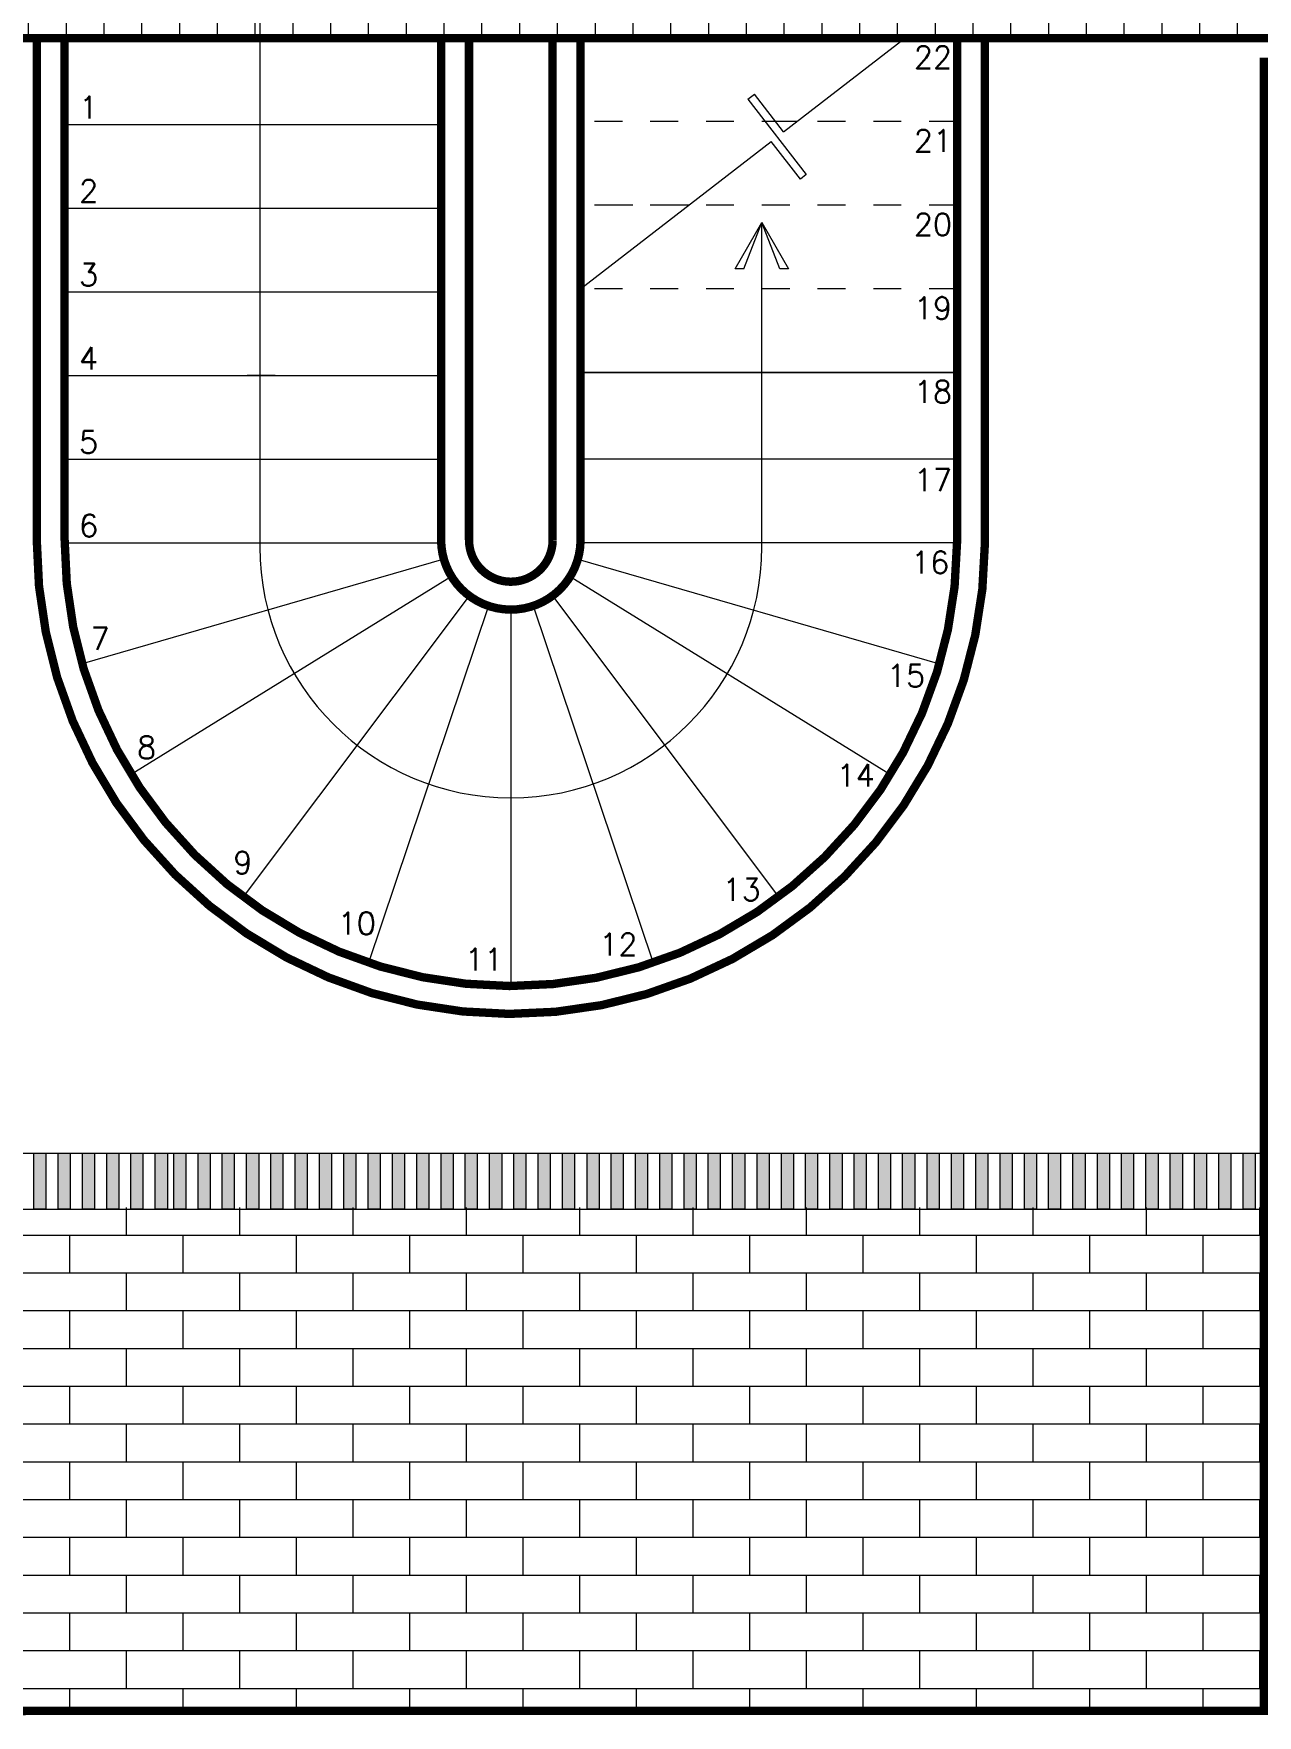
# Model space of a CAD drawing. Header units: metres. Extents: x 113 to 2416, y -346 to 476.
# Drawn here: x 130.96 to 135.34, y -215.45 to -209.42 of the extents above; entities that cross this region are included whole.
import ezdxf

# ---------------------------------------------------------------- set-up
doc = ezdxf.new("R2010")
doc.units = ezdxf.units.M
doc.linetypes.add('0', pattern=[0])
doc.linetypes.add('DASHED', pattern=[0.75, 0.5, -0.25])
doc.layers.get('0').update_dxf_attribs({"color": 250, "linetype": '0', "lineweight": 20})
for name, color, linetype, lineweight in [('A-DOOR', 35, 'Continuous', 5), ('baños', 140, 'Continuous', 0), ('muros bajitos', 252, 'Continuous', 5), ('piso', 253, 'Continuous', 0), ('textos', 7, 'Continuous', 0)]:
    doc.layers.add(name, color=color, linetype=linetype, lineweight=lineweight)
doc.layers.add('hatch piso', color=253, linetype='Continuous', lineweight=0, transparency=0.7)
doc.layers.add('REVESTIMIENTO EXTERIOR', color=7, linetype='Continuous', lineweight=5, true_color=0xffdebd)
doc.styles.get("Standard").update_dxf_attribs({"font": 'arial.ttf', "height": 0.1875})

# ---------------------------------------------------------------- blocks, each defined once
blk = doc.blocks.new('PL BASE 1N NASAS 09')
at = {"layer": 'A-DOOR'}
h = blk.add_hatch(color=256, dxfattribs=at)
h.dxf.hatch_style = 1
h.paths.add_polyline_path([(-108.9454, -53.2497), (-108.9021, -53.2497), (-108.9021, -53.4497), (-108.9454, -53.4497)])
h.paths.add_polyline_path([(-109.0329, -53.2497), (-108.9897, -53.2497), (-108.9897, -53.4497), (-109.0329, -53.4497)])
h.paths.add_polyline_path([(-109.1205, -53.2497), (-109.0772, -53.2497), (-109.0772, -53.4497), (-109.1205, -53.4497)])
h.paths.add_polyline_path([(-109.207, -53.2497), (-109.1637, -53.2497), (-109.1637, -53.4497), (-109.207, -53.4497)])
h.paths.add_polyline_path([(-109.2945, -53.2497), (-109.2512, -53.2497), (-109.2512, -53.4497), (-109.2945, -53.4497)])
h.paths.add_polyline_path([(-109.381, -53.2497), (-109.3378, -53.2497), (-109.3378, -53.4497), (-109.381, -53.4497)])
h.paths.add_polyline_path([(-109.4686, -53.2497), (-109.4253, -53.2497), (-109.4253, -53.4497), (-109.4686, -53.4497)])
h.paths.add_polyline_path([(-109.5551, -53.2497), (-109.5118, -53.2497), (-109.5118, -53.4497), (-109.5551, -53.4497)])
h.paths.add_polyline_path([(-109.6426, -53.2497), (-109.5994, -53.2497), (-109.5994, -53.4497), (-109.6426, -53.4497)])
h.paths.add_polyline_path([(-109.7302, -53.2497), (-109.6869, -53.2497), (-109.6869, -53.4497), (-109.7302, -53.4497)])
h.paths.add_polyline_path([(-109.8177, -53.2497), (-109.7744, -53.2497), (-109.7744, -53.4497), (-109.8177, -53.4497)])
h.paths.add_polyline_path([(-109.9042, -53.2497), (-109.861, -53.2497), (-109.861, -53.4497), (-109.9042, -53.4497)])
h.paths.add_polyline_path([(-109.9918, -53.2497), (-109.9485, -53.2497), (-109.9485, -53.4497), (-109.9918, -53.4497)])
h.paths.add_polyline_path([(-110.0783, -53.2497), (-110.035, -53.2497), (-110.035, -53.4497), (-110.0783, -53.4497)])
h.paths.add_polyline_path([(-110.1658, -53.2497), (-110.1225, -53.2497), (-110.1225, -53.4497), (-110.1658, -53.4497)])
h.paths.add_polyline_path([(-110.2523, -53.2497), (-110.2091, -53.2497), (-110.2091, -53.4497), (-110.2523, -53.4497)])
h.paths.add_polyline_path([(-110.3399, -53.2497), (-110.2966, -53.2497), (-110.2966, -53.4497), (-110.3399, -53.4497)])
h.paths.add_polyline_path([(-110.4058, -53.2497), (-110.3625, -53.2497), (-110.3625, -53.4497), (-110.4058, -53.4497)])
h.paths.add_polyline_path([(-110.4933, -53.2497), (-110.45, -53.2497), (-110.45, -53.4497), (-110.4933, -53.4497)])
h.paths.add_polyline_path([(-110.5798, -53.2497), (-110.5366, -53.2497), (-110.5366, -53.4497), (-110.5798, -53.4497)])
h.paths.add_polyline_path([(-110.6674, -53.2497), (-110.6241, -53.2497), (-110.6241, -53.4497), (-110.6674, -53.4497)])
h.paths.add_polyline_path([(-110.7539, -53.2497), (-110.7106, -53.2497), (-110.7106, -53.4497), (-110.7539, -53.4497)])
h.paths.add_polyline_path([(-110.8414, -53.2497), (-110.7982, -53.2497), (-110.7982, -53.4497), (-110.8414, -53.4497)])
h.paths.add_polyline_path([(-110.9279, -53.2497), (-110.8847, -53.2497), (-110.8847, -53.4497), (-110.9279, -53.4497)])
h.paths.add_polyline_path([(-111.0155, -53.2497), (-110.9722, -53.2497), (-110.9722, -53.4497), (-111.0155, -53.4497)])
h.paths.add_polyline_path([(-111.103, -53.2497), (-111.0597, -53.2497), (-111.0597, -53.4497), (-111.103, -53.4497)])
h.paths.add_polyline_path([(-111.1905, -53.2497), (-111.1473, -53.2497), (-111.1473, -53.4497), (-111.1905, -53.4497)])
h.paths.add_polyline_path([(-111.2771, -53.2497), (-111.2338, -53.2497), (-111.2338, -53.4497), (-111.2771, -53.4497)])
h.paths.add_polyline_path([(-111.3646, -53.2497), (-111.3213, -53.2497), (-111.3213, -53.4497), (-111.3646, -53.4497)])
h.paths.add_polyline_path([(-111.4511, -53.2497), (-111.4079, -53.2497), (-111.4079, -53.4497), (-111.4511, -53.4497)])
h.paths.add_polyline_path([(-111.5387, -53.2497), (-111.4954, -53.2497), (-111.4954, -53.4497), (-111.5387, -53.4497)])
h.paths.add_polyline_path([(-111.6252, -53.2497), (-111.5819, -53.2497), (-111.5819, -53.4497), (-111.6252, -53.4497)])
h.paths.add_polyline_path([(-111.7127, -53.2497), (-111.6695, -53.2497), (-111.6695, -53.4497), (-111.7127, -53.4497)])
h.paths.add_polyline_path([(-111.7993, -53.2497), (-111.756, -53.2497), (-111.756, -53.4497), (-111.7993, -53.4497)], flags=0)
h.paths.add_polyline_path([(-106.5056, -53.2497), (-106.4623, -53.2497), (-106.4623, -53.4497), (-106.5056, -53.4497)])
h.paths.add_polyline_path([(-106.5921, -53.2497), (-106.5488, -53.2497), (-106.5488, -53.4497), (-106.5921, -53.4497)])
h.paths.add_polyline_path([(-106.6796, -53.2497), (-106.6363, -53.2497), (-106.6363, -53.4497), (-106.6796, -53.4497)])
h.paths.add_polyline_path([(-106.7661, -53.2497), (-106.7229, -53.2497), (-106.7229, -53.4497), (-106.7661, -53.4497)])
h.paths.add_polyline_path([(-106.8537, -53.2497), (-106.8104, -53.2497), (-106.8104, -53.4497), (-106.8537, -53.4497)])
h.paths.add_polyline_path([(-107.0277, -53.2497), (-106.9845, -53.2497), (-106.9845, -53.4497), (-107.0277, -53.4497)])
h.paths.add_polyline_path([(-106.9412, -53.2497), (-106.8979, -53.2497), (-106.8979, -53.4497), (-106.9412, -53.4497)])
h.paths.add_polyline_path([(-107.1153, -53.2497), (-107.072, -53.2497), (-107.072, -53.4497), (-107.1153, -53.4497)])
h.paths.add_polyline_path([(-107.2028, -53.2497), (-107.1595, -53.2497), (-107.1595, -53.4497), (-107.2028, -53.4497)])
h.paths.add_polyline_path([(-107.2893, -53.2497), (-107.2461, -53.2497), (-107.2461, -53.4497), (-107.2893, -53.4497)])
h.paths.add_polyline_path([(-107.3769, -53.2497), (-107.3336, -53.2497), (-107.3336, -53.4497), (-107.3769, -53.4497)])
h.paths.add_polyline_path([(-107.4634, -53.2497), (-107.4201, -53.2497), (-107.4201, -53.4497), (-107.4634, -53.4497)])
h.paths.add_polyline_path([(-107.5509, -53.2497), (-107.5076, -53.2497), (-107.5076, -53.4497), (-107.5509, -53.4497)])
h.paths.add_polyline_path([(-107.6384, -53.2497), (-107.5952, -53.2497), (-107.5952, -53.4497), (-107.6384, -53.4497)])
h.paths.add_polyline_path([(-107.726, -53.2497), (-107.6827, -53.2497), (-107.6827, -53.4497), (-107.726, -53.4497)])
h.paths.add_polyline_path([(-107.8125, -53.2497), (-107.7692, -53.2497), (-107.7692, -53.4497), (-107.8125, -53.4497)])
h.paths.add_polyline_path([(-107.9, -53.2497), (-107.8568, -53.2497), (-107.8568, -53.4497), (-107.9, -53.4497)])
h.paths.add_polyline_path([(-107.9866, -53.2497), (-107.9433, -53.2497), (-107.9433, -53.4497), (-107.9866, -53.4497)])
h.paths.add_polyline_path([(-108.0741, -53.2497), (-108.0308, -53.2497), (-108.0308, -53.4497), (-108.0741, -53.4497)])
h.paths.add_polyline_path([(-108.1606, -53.2497), (-108.1174, -53.2497), (-108.1174, -53.4497), (-108.1606, -53.4497)])
h.paths.add_polyline_path([(-108.2482, -53.2497), (-108.2049, -53.2497), (-108.2049, -53.4497), (-108.2482, -53.4497)])
h.paths.add_polyline_path([(-108.3357, -53.2497), (-108.2924, -53.2497), (-108.2924, -53.4497), (-108.3357, -53.4497)])
h.paths.add_polyline_path([(-108.4232, -53.2497), (-108.3799, -53.2497), (-108.3799, -53.4497), (-108.4232, -53.4497)])
h.paths.add_polyline_path([(-108.5097, -53.2497), (-108.4665, -53.2497), (-108.4665, -53.4497), (-108.5097, -53.4497)])
h.paths.add_polyline_path([(-108.5973, -53.2497), (-108.554, -53.2497), (-108.554, -53.4497), (-108.5973, -53.4497)])
h.paths.add_polyline_path([(-108.6838, -53.2497), (-108.6405, -53.2497), (-108.6405, -53.4497), (-108.6838, -53.4497)])
h.paths.add_polyline_path([(-108.7713, -53.2497), (-108.7281, -53.2497), (-108.7281, -53.4497), (-108.7713, -53.4497)])
h.paths.add_polyline_path([(-108.8579, -53.2497), (-108.8146, -53.2497), (-108.8146, -53.4497), (-108.8579, -53.4497)])
edge = h.paths.add_edge_path()
edge.add_line((-111.756, -53.2497), (-111.756, -53.4497))
edge.add_line((-111.757, -53.4497), (-111.7993, -53.4497))
edge.add_line((-111.7993, -53.4497), (-111.7993, -53.2497))
edge.add_line((-111.7993, -53.2497), (-111.757, -53.2497))
for p, q in [((-111.8311, -53.2497), (-106.4311, -53.2497)), ((-111.8311, -53.4497), (-106.4311, -53.4497))]:
    blk.add_line(p, q, dxfattribs=at)
for points in [[(-110.8415, -53.2497), (-110.7982, -53.2497), (-110.7982, -53.4497), (-110.8415, -53.4497)], [(-110.7539, -53.2497), (-110.7107, -53.2497), (-110.7107, -53.4497), (-110.7539, -53.4497)], [(-110.6674, -53.2497), (-110.6241, -53.2497), (-110.6241, -53.4497), (-110.6674, -53.4497)], [(-110.5799, -53.2497), (-110.5366, -53.2497), (-110.5366, -53.4497), (-110.5799, -53.4497)], [(-110.4933, -53.2497), (-110.4501, -53.2497), (-110.4501, -53.4497), (-110.4933, -53.4497)], [(-110.4058, -53.2497), (-110.3625, -53.2497), (-110.3625, -53.4497), (-110.4058, -53.4497)], [(-110.3399, -53.2497), (-110.2966, -53.2497), (-110.2966, -53.4497), (-110.3399, -53.4497)], [(-110.2524, -53.2497), (-110.2091, -53.2497), (-110.2091, -53.4497), (-110.2524, -53.4497)], [(-110.1659, -53.2497), (-110.1226, -53.2497), (-110.1226, -53.4497), (-110.1659, -53.4497)], [(-110.0783, -53.2497), (-110.0351, -53.2497), (-110.0351, -53.4497), (-110.0783, -53.4497)], [(-109.9918, -53.2497), (-109.9485, -53.2497), (-109.9485, -53.4497), (-109.9918, -53.4497)], [(-109.9043, -53.2497), (-109.861, -53.2497), (-109.861, -53.4497), (-109.9043, -53.4497)], [(-109.8177, -53.2497), (-109.7745, -53.2497), (-109.7745, -53.4497), (-109.8177, -53.4497)], [(-109.7302, -53.2497), (-109.6869, -53.2497), (-109.6869, -53.4497), (-109.7302, -53.4497)], [(-109.6427, -53.2497), (-109.5994, -53.2497), (-109.5994, -53.4497), (-109.6427, -53.4497)], [(-109.5551, -53.2497), (-109.5119, -53.2497), (-109.5119, -53.4497), (-109.5551, -53.4497)], [(-109.4686, -53.2497), (-109.4253, -53.2497), (-109.4253, -53.4497), (-109.4686, -53.4497)], [(-109.3811, -53.2497), (-109.3378, -53.2497), (-109.3378, -53.4497), (-109.3811, -53.4497)], [(-109.2946, -53.2497), (-109.2513, -53.2497), (-109.2513, -53.4497), (-109.2946, -53.4497)], [(-109.207, -53.2497), (-109.1638, -53.2497), (-109.1638, -53.4497), (-109.207, -53.4497)], [(-109.1205, -53.2497), (-109.0772, -53.2497), (-109.0772, -53.4497), (-109.1205, -53.4497)], [(-109.033, -53.2497), (-108.9897, -53.2497), (-108.9897, -53.4497), (-109.033, -53.4497)], [(-108.9454, -53.2497), (-108.9022, -53.2497), (-108.9022, -53.4497), (-108.9454, -53.4497)], [(-108.8579, -53.2497), (-108.8146, -53.2497), (-108.8146, -53.4497), (-108.8579, -53.4497)], [(-108.7714, -53.2497), (-108.7281, -53.2497), (-108.7281, -53.4497), (-108.7714, -53.4497)], [(-108.6838, -53.2497), (-108.6406, -53.2497), (-108.6406, -53.4497), (-108.6838, -53.4497)], [(-108.5973, -53.2497), (-108.554, -53.2497), (-108.554, -53.4497), (-108.5973, -53.4497)], [(-108.5098, -53.2497), (-108.4665, -53.2497), (-108.4665, -53.4497), (-108.5098, -53.4497)], [(-108.4233, -53.2497), (-108.38, -53.2497), (-108.38, -53.4497), (-108.4233, -53.4497)], [(-108.3357, -53.2497), (-108.2925, -53.2497), (-108.2925, -53.4497), (-108.3357, -53.4497)], [(-108.2482, -53.2497), (-108.2049, -53.2497), (-108.2049, -53.4497), (-108.2482, -53.4497)], [(-108.1607, -53.2497), (-108.1174, -53.2497), (-108.1174, -53.4497), (-108.1607, -53.4497)], [(-108.0741, -53.2497), (-108.0309, -53.2497), (-108.0309, -53.4497), (-108.0741, -53.4497)], [(-107.9866, -53.2497), (-107.9433, -53.2497), (-107.9433, -53.4497), (-107.9866, -53.4497)], [(-107.9001, -53.2497), (-107.8568, -53.2497), (-107.8568, -53.4497), (-107.9001, -53.4497)], [(-107.8125, -53.2497), (-107.7693, -53.2497), (-107.7693, -53.4497), (-107.8125, -53.4497)], [(-107.726, -53.2497), (-107.6827, -53.2497), (-107.6827, -53.4497), (-107.726, -53.4497)], [(-107.6385, -53.2497), (-107.5952, -53.2497), (-107.5952, -53.4497), (-107.6385, -53.4497)], [(-107.551, -53.2497), (-107.5077, -53.2497), (-107.5077, -53.4497), (-107.551, -53.4497)], [(-107.4634, -53.2497), (-107.4202, -53.2497), (-107.4202, -53.4497), (-107.4634, -53.4497)], [(-107.3769, -53.2497), (-107.3336, -53.2497), (-107.3336, -53.4497), (-107.3769, -53.4497)], [(-107.2894, -53.2497), (-107.2461, -53.2497), (-107.2461, -53.4497), (-107.2894, -53.4497)], [(-107.2028, -53.2497), (-107.1596, -53.2497), (-107.1596, -53.4497), (-107.2028, -53.4497)], [(-107.1153, -53.2497), (-107.072, -53.2497), (-107.072, -53.4497), (-107.1153, -53.4497)], [(-107.0278, -53.2497), (-106.9845, -53.2497), (-106.9845, -53.4497), (-107.0278, -53.4497)], [(-106.9412, -53.2497), (-106.898, -53.2497), (-106.898, -53.4497), (-106.9412, -53.4497)], [(-106.8537, -53.2497), (-106.8104, -53.2497), (-106.8104, -53.4497), (-106.8537, -53.4497)], [(-106.7662, -53.2497), (-106.7229, -53.2497), (-106.7229, -53.4497), (-106.7662, -53.4497)], [(-106.6797, -53.2497), (-106.6364, -53.2497), (-106.6364, -53.4497), (-106.6797, -53.4497)], [(-106.5921, -53.2497), (-106.5489, -53.2497), (-106.5489, -53.4497), (-106.5921, -53.4497)], [(-106.5056, -53.2497), (-106.4623, -53.2497), (-106.4623, -53.4497), (-106.5056, -53.4497)]]:
    blk.add_lwpolyline(points, close=True, dxfattribs=at)
at = {"layer": 'muros bajitos'}
for p, q in [((-110.8311, -49.2497), (-110.8311, -51.0497)), ((-110.7311, -49.2497), (-110.7311, -51.0497)), ((-109.3811, -49.2497), (-109.3811, -51.0497)), ((-109.2811, -49.2497), (-109.2811, -51.0497)), ((-108.9811, -49.2497), (-108.9811, -51.0497)), ((-108.8811, -49.2497), (-108.8811, -51.0497)), ((-107.5311, -49.2497), (-107.5311, -51.0497)), ((-107.4311, -49.2497), (-107.4311, -51.0497)), ((-109.976, -50.4602), (-110.076, -50.4602))]:
    blk.add_line(p, q, dxfattribs=at)
for radius, end in [(1.7, 0.00098), (1.6, 0.00098), (0.25, 0), (0.15, 0)]:
    blk.add_arc((-109.1311, -51.0497), radius, 180, end, dxfattribs=at)
at = {"layer": 'piso'}
for p, q in [((-106.3611, -49.2497), (-111.8711, -49.2497)), ((-108.1532, -49.5863), (-107.7183, -49.2497)), ((-108.2808, -49.4691), (-108.2577, -49.4512)), ((-108.1532, -49.5863), (-108.2577, -49.4512)), ((-108.2808, -49.4691), (-108.0717, -49.7392)), ((-110.7311, -49.5602), (-109.3811, -49.5602)), ((-108.1815, -49.5497), (-108.2184, -49.5497)), ((-108.8811, -50.1497), (-108.1971, -49.6203)), ((-108.0926, -49.7554), (-108.1971, -49.6203)), ((-108.0717, -49.7392), (-108.0926, -49.7554)), ((-110.7311, -49.8602), (-109.3811, -49.8602)), ((-110.7311, -50.1602), (-109.3811, -50.1602)), ((-110.7311, -50.4602), (-109.3811, -50.4602)), ((-110.7311, -50.4602), (-109.3811, -50.4602)), ((-107.5311, -50.4497), (-108.8811, -50.4497)), ((-108.8811, -50.4497), (-107.5311, -50.4497)), ((-110.7311, -50.7602), (-109.3811, -50.7602)), ((-107.5311, -50.7602), (-108.8811, -50.7602)), ((-110.731, -51.0602), (-109.3811, -51.0602)), ((-107.5311, -51.0602), (-108.8811, -51.0602)), ((-109.3712, -51.1191), (-110.6682, -51.494)), ((-108.8909, -51.1191), (-107.594, -51.494)), ((-109.3438, -51.1811), (-110.4922, -51.8907)), ((-108.9184, -51.1811), (-107.7699, -51.8907)), ((-109.281, -51.2498), (-110.0903, -52.3303)), ((-108.9812, -51.2498), (-108.1718, -52.3303)), ((-109.2109, -51.2866), (-109.6418, -52.566)), ((-109.2109, -51.2866), (-109.6418, -52.566)), ((-109.1311, -51.2997), (-109.1311, -52.6497)), ((-109.1311, -51.2997), (-109.1311, -52.6497)), ((-109.0513, -51.2866), (-108.6204, -52.566)), ((-109.0513, -51.2866), (-108.6204, -52.566)), ((-114.4711, -55.2497), (-106.3911, -55.2497))]:
    blk.add_line(p, q, dxfattribs=at)
at = {"layer": 'piso', "linetype": 'DASHED', "ltscale": 0.1}
for p, q in [((-109.3811, -49.5602), (-109.3811, -49.2497)), ((-108.8811, -49.5497), (-108.8811, -49.2497)), ((-107.4311, -49.2497), (-108.8811, -49.2497)), ((-107.5311, -49.5497), (-108.8811, -49.5497)), ((-108.1059, -49.5497), (-108.1815, -49.5497)), ((-107.5311, -49.8497), (-108.8811, -49.8497)), ((-108.4935, -49.8497), (-108.8811, -49.8497)), ((-107.5311, -50.1497), (-108.8811, -50.1497))]:
    blk.add_line(p, q, dxfattribs=at)
at = {"layer": 'textos'}
for p, q in [((-110.0311, -49.1784), (-110.0311, -51.0747)), ((-108.3268, -50.077), (-108.2311, -49.9112)), ((-108.2958, -50.077), (-108.2311, -49.9112)), ((-108.2311, -51.0747), (-108.2311, -49.9112)), ((-108.2311, -49.9112), (-108.1353, -50.077)), ((-108.1663, -50.077), (-108.2311, -49.9112)), ((-108.2958, -50.077), (-108.3268, -50.077)), ((-108.1353, -50.077), (-108.1663, -50.077)), ((-109.1311, -51.9747), (-109.1311, -51.9747))]:
    blk.add_line(p, q, dxfattribs=at)
for start, end in [(180, 270), (270, 0)]:
    blk.add_arc((-109.1311, -51.0747), 0.9, start, end, dxfattribs=at)
at = {"layer": 'textos', "char_height": 0.08, "width": 3.386375}
for s, insert, attachment_point in [('\\pxqc;{\\Fromans|c0;22}', (-109.3105, -49.3585), 7), ('\\pxqc;{\\Fromans|c0;1}', (-108.9516, -49.5386), 9), ('\\pxqc;{\\Fromans|c0;21}', (-109.3105, -49.6585), 7), ('\\pxqc;{\\Fromans|c0;2}', (-108.9516, -49.8386), 9), ('\\pxqc;{\\Fromans|c0;20}', (-109.3105, -49.9585), 7), ('\\pxqc;{\\Fromans|c0;3}', (-108.9516, -50.1386), 9), ('\\pxqc;{\\Fromans|c0;19}', (-109.3105, -50.2585), 7), ('\\pxqc;{\\Fromans|c0;4}', (-108.9516, -50.4386), 9), ('\\pxqc;{\\Fromans|c0;18}', (-109.3105, -50.5585), 7), ('\\pxqc;{\\Fromans|c0;5}', (-108.9516, -50.7386), 9), ('\\pxqc;{\\Fromans|c0;17}', (-109.3105, -50.8747), 7), ('\\pxqc;{\\Fromans|c0;6}', (-108.9516, -51.0386), 9), ('\\pxqc;{\\Fromans|c0;16}', (-109.3205, -51.1706), 7), ('\\pxqc;{\\Fromans|c0;7}', (-108.9108, -51.4444), 9), ('\\pxqc;{\\Fromans|c0;15}', (-109.4071, -51.5764), 7), ('\\pxqc;{\\Fromans|c0;8}', (-108.7438, -51.8341), 9), ('\\pxqc;{\\Fromans|c0;14}', (-106.2014, -51.9341), 9), ('\\pxqc;{\\Fromans|c0;9}', (-108.3989, -52.2473), 9), ('\\pxqc;{\\Fromans|c0;13}', (-106.6105, -52.3437), 9), ('\\pxqc;{\\Fromans|c0;10}', (-107.9902, -52.465), 9), ('\\pxqc;{\\Fromans|c0;12}', (-107.0524, -52.5407), 9), ('\\pxqc;{\\Fromans|c0;11}', (-107.534, -52.5944), 9)]:
    blk.add_mtext(s, dxfattribs=dict(at, insert=insert, attachment_point=attachment_point))
blk = doc.blocks.new('PL MUEBLES 1N NASAS 09')
at = {"layer": 'hatch piso'}
h = blk.add_hatch(dxfattribs=at)
h.set_pattern_fill('AR-BRSTD', color=256, scale=0.002, angle=-90)
h.set_pattern_definition([(270, (-8.74588, 232.01007), (0.1354836, -2e-17), []), (0, (-8.74588, 232.01007), (0.1354836, 0.2032), [0.1354836, -0.1354836])])
edge = h.paths.add_edge_path()
edge.add_line((62.3305, 47.1481), (63.2305, 47.1481))
edge.add_line((63.2305, 47.1481), (63.2305, 48.4481))
edge.add_line((63.2305, 48.4481), (56.5331, 48.4481))
edge.add_line((56.5331, 48.4481), (56.5331, 48.2731))
edge.add_line((56.5331, 48.2731), (56.3831, 48.2731))
edge.add_line((56.3831, 48.2731), (56.3831, 48.4536))
edge.add_line((56.3831, 48.4536), (54.5879, 48.4536))
edge.add_line((54.5879, 48.4536), (54.5879, 46.9481))
edge.add_line((54.5879, 46.9481), (55.8257, 46.9481))
edge.add_arc((55.8755, 46.9973), 0.07, 180, 224.67274, ccw=False)
edge.add_line((55.8055, 46.9973), (55.8055, 47.1073))
edge.add_arc((55.8755, 47.1073), 0.07, 90, 180, ccw=False)
edge.add_line((55.8755, 47.1773), (55.9855, 47.1773))
edge.add_arc((55.9855, 47.1073), 0.07, 0, 90, ccw=False)
edge.add_line((56.0555, 47.1073), (56.0555, 46.9973))
edge.add_arc((55.9855, 46.9973), 0.07, -44.67274, 0, ccw=False)
edge.add_line((56.0353, 46.9481), (59.0257, 46.9481))
edge.add_arc((59.0755, 46.9973), 0.07, 180, 224.67276, ccw=False)
edge.add_line((59.0055, 46.9973), (59.0055, 47.1073))
edge.add_arc((59.0755, 47.1073), 0.07, 90, 180, ccw=False)
edge.add_line((59.0755, 47.1773), (59.1855, 47.1773))
edge.add_arc((59.1855, 47.1073), 0.07, 0, 90, ccw=False)
edge.add_line((59.2555, 47.1073), (59.2555, 46.9973))
edge.add_arc((59.1855, 46.9973), 0.07, -90, 0, ccw=False)
edge.add_line((59.1855, 46.9273), (59.0755, 46.9273))
edge.add_arc((59.0755, 46.9973), 0.07, 229.9948, 270, ccw=False)
edge.add_line((59.0305, 46.9437), (59.0305, 44.972))
edge.add_arc((59.0755, 44.9184), 0.07, 90, 130.0052, ccw=False)
edge.add_line((59.0755, 44.9884), (59.1855, 44.9884))
edge.add_arc((59.1855, 44.9184), 0.07, 0, 90, ccw=False)
edge.add_line((59.2555, 44.9184), (59.2555, 44.8084))
edge.add_arc((59.1855, 44.8084), 0.07, -90, 0, ccw=False)
edge.add_line((59.1855, 44.7384), (59.0755, 44.7384))
edge.add_arc((59.0755, 44.8084), 0.07, 229.9948, 270, ccw=False)
edge.add_line((59.0305, 44.7548), (59.0305, 41.172))
edge.add_arc((59.0755, 41.1184), 0.07, 90, 130.0052, ccw=False)
edge.add_line((59.0755, 41.1884), (59.1855, 41.1884))
edge.add_arc((59.1855, 41.1184), 0.07, 0, 90, ccw=False)
edge.add_line((59.2555, 41.1184), (59.2555, 41.0084))
edge.add_arc((59.1855, 41.0084), 0.07, -90, 0, ccw=False)
edge.add_line((59.1855, 40.9384), (59.0755, 40.9384))
edge.add_arc((59.0755, 41.0084), 0.07, 180, 270, ccw=False)
edge.add_line((59.0055, 41.0084), (59.0055, 41.1184))
edge.add_arc((59.0755, 41.1184), 0.07, 149.84805, 180, ccw=False)
edge.add_line((59.0149, 41.1535), (56.0391, 41.1535))
edge.add_arc((55.9855, 41.1085), 0.07, 0, 40.0052, ccw=False)
edge.add_line((56.0555, 41.1085), (56.0555, 40.9985))
edge.add_arc((55.9855, 40.9985), 0.07, -90, 0, ccw=False)
edge.add_line((55.9855, 40.9285), (55.8755, 40.9285))
edge.add_arc((55.8755, 40.9985), 0.07, 180, 270, ccw=False)
edge.add_line((55.8055, 40.9985), (55.8055, 41.1085))
edge.add_arc((55.8755, 41.1085), 0.07, 139.9948, 180, ccw=False)
edge.add_line((55.8219, 41.1535), (50.4363, 41.1535))
edge.add_arc((50.3827, 41.1085), 0.07, 0, 40.0052, ccw=False)
edge.add_line((50.4527, 41.1085), (50.4527, 40.9985))
edge.add_arc((50.3827, 40.9985), 0.07, -90, 0, ccw=False)
edge.add_line((50.3827, 40.9285), (50.2727, 40.9285))
edge.add_arc((50.2727, 40.9985), 0.07, 180, 270, ccw=False)
edge.add_line((50.2027, 40.9985), (50.2027, 41.1085))
edge.add_arc((50.2727, 41.1085), 0.07, 139.9948, 180, ccw=False)
edge.add_line((50.2191, 41.1535), (46.4305, 41.1535))
edge.add_line((46.4305, 41.1535), (46.4305, 40.9535))
edge.add_line((46.4305, 40.9535), (44.3305, 40.9535))
edge.add_line((44.3305, 40.9535), (44.3305, 39.3536))
edge.add_line((44.3305, 39.3536), (47.8305, 39.3536))
edge.add_line((47.8305, 39.3536), (47.8305, 38.9536))
edge.add_line((47.8305, 38.9536), (62.3305, 38.9536))
edge.add_line((62.3305, 38.9536), (62.3305, 47.1481))
h = blk.add_hatch(dxfattribs=at)
h.set_pattern_fill('AR-BRSTD', color=256, scale=0.002)
h.set_pattern_definition([(0, (-12.57728, 39.359), (0, 0.1354836), []), (90, (-12.57728, 39.359), (-0.2032, 0.1354836), [0.1354836, -0.1354836])])
h.paths.add_polyline_path([(47.8305, 32.959), (47.8305, 34.559), (50.4305, 34.559), (50.4305, 34.759), (55.8305, 34.759), (55.8291, 32.959)])
at = {"layer": 'baños'}
blk.add_blockref('PL BASE 1N NASAS 09', (162.2615, 88.2033), dxfattribs=at)

msp = doc.modelspace()

# ---------------------------------------------------------------- linework, layer by layer
at = {"layer": 'REVESTIMIENTO EXTERIOR', "const_width": 0.03}
for points in [[(125.9271, -207.4312), (125.8971, -207.4312), (123.9171, -207.4312, 0.414214), (123.8671, -207.4812), (123.8671, -208.9812, 0.414214), (123.9171, -209.0312), (127.2971, -209.0312, -0.414214), (127.3671, -209.1012), (127.3671, -209.4312), (129.8971, -209.4312), (141.7971, -209.4312, 0.414214), (141.8671, -209.3612), (141.8671, -201.2712, -0.395172), (141.9158, -201.2261), (142.6971, -201.2312), (142.7671, -201.1612), (142.7671, -200.0012, 0.414214), (142.6971, -199.9312), (141.6471, -199.9312), (135.9166, -199.9312), (135.9171, -199.3312), (134.1171, -199.3312)], [(130.9671, -209.4312), (130.9671, -211.2312, 0.996814), (134.367, -211.242), (134.367, -209.4312)], [(131.0671, -209.4312), (131.0671, -211.2312, 0.996716), (134.267, -211.2417), (134.267, -209.4312)], [(132.4171, -209.4312), (132.4171, -211.2312, 0.991714), (132.917, -211.2353), (132.917, -209.4312)], [(132.5171, -209.4312), (132.5171, -211.2312, 0.989316), (132.817, -211.2344), (132.817, -209.4312)], [(135.3671, -209.5012), (135.3671, -215.4304), (127.3673, -215.4319), (127.3673, -213.8954, -0.34812), (127.4267, -213.8319)]]:
    msp.add_lwpolyline(points, format="xyb", dxfattribs=at)
for points in [[(131.0671, -209.4312), (132.4171, -209.4312)], [(132.917, -209.4312), (134.2671, -209.4312)]]:
    msp.add_lwpolyline(points, dxfattribs=at)

# ---------------------------------------------------------------- block references
msp.add_blockref('PL MUEBLES 1N NASAS 09', (79.5366, -248.3847))

doc.saveas('drawing.dxf')
